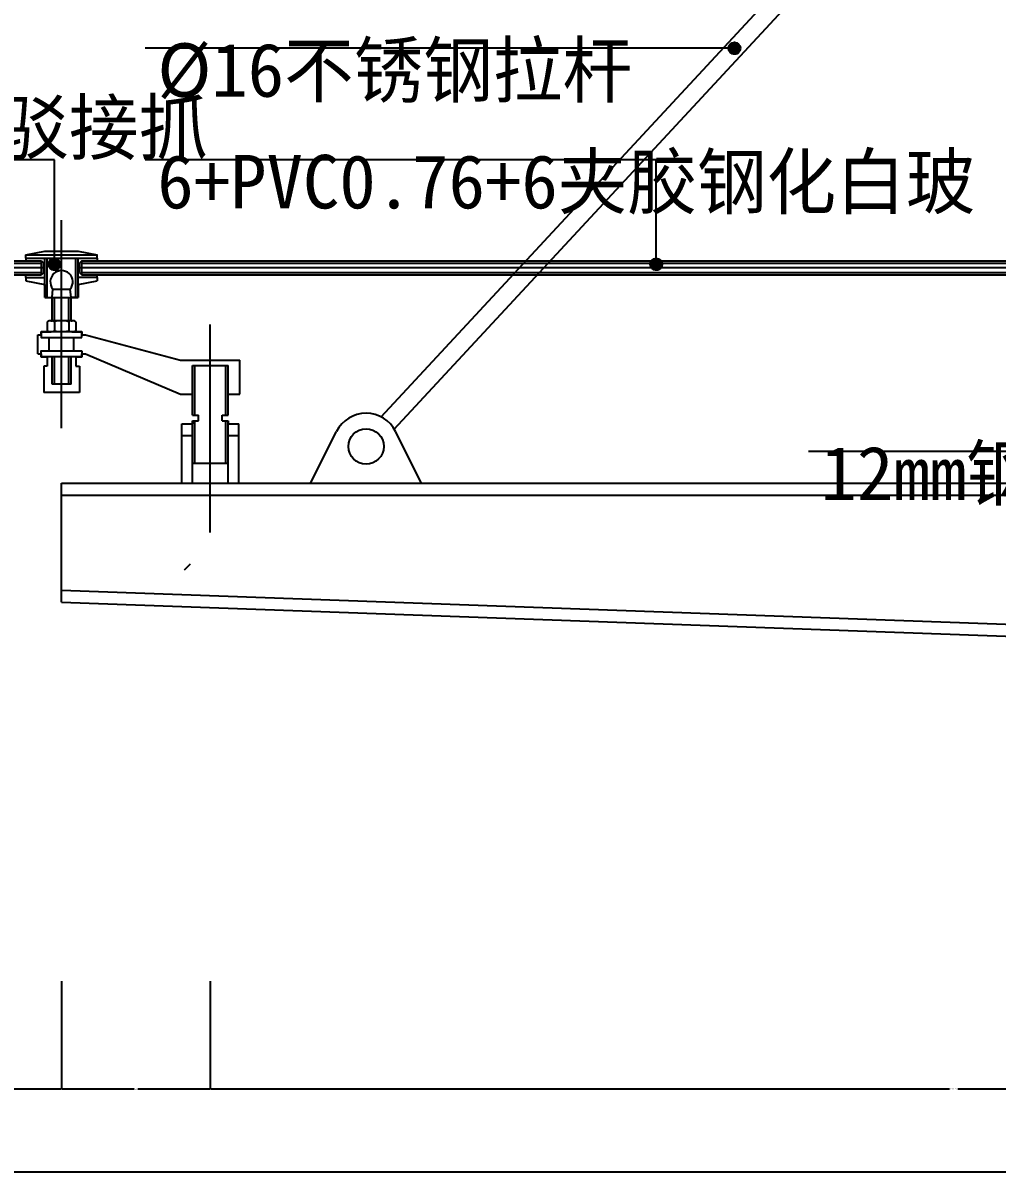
# Model space of a CAD drawing. Header units: metres. Extents: x 4231 to 8749, y -8456 to -5486.
# Drawn here: x 4644 to 5463, y -7042 to -6076 of the extents above; entities that cross this region are included whole.
import ezdxf

# ---------------------------------------------------------------- set-up
doc = ezdxf.new("R2010")
doc.units = ezdxf.units.M
for name, color, linetype in [('ASHADE', 1, 'Continuous'), ('图层1', 8, 'Continuous'), ('外形', 3, 'Continuous'), ('文字标注1', 4, 'Continuous'), ('轴线', 6, 'Continuous')]:
    doc.layers.add(name, color=color, linetype=linetype)
doc.dimstyles.get("Standard").update_dxf_attribs({"dimtxt": 2.5, "dimasz": 2.5, "dimexe": 1.25, "dimexo": 0.625, "dimtad": 1, "dimcen": 2.5, "dimazin": 3, "dimtfac": 1, "dimtmove": 0, "dimatfit": 3})

# ---------------------------------------------------------------- blocks, each defined once
blk = doc.blocks.new('_CLOSEDFILLED')
at = {"color": 0, "linetype": 'BYBLOCK'}
blk.add_solid([(-1, 0.2), (0, 0), (-1, -0.2)], dxfattribs=at)
blk = doc.blocks.new('*D1')
for p, q in [((4556.28, -6881.11), (4556.28, -7041.63)), ((7752.28, -6881.11), (7752.28, -7041.63)), ((6152.28, -7041.63), (4556.03, -7041.63)), ((7752.53, -7041.63), (6156.28, -7041.63))]:
    blk.add_line(p, q)
at = {"layer": 'Defpoints'}
for p in [(4556.28, -6881.11), (7752.28, -6881.11), (7752.28, -7041.63)]:
    blk.add_point(p, dxfattribs=at)
at = {"xscale": 0.25, "yscale": 0.25}
blk.add_blockref('_CLOSEDFILLED', (4556.28, -7041.63), dxfattribs=at)
at = {"xscale": 0.25, "yscale": 0.25, "rotation": 180}
blk.add_blockref('_CLOSEDFILLED', (7752.28, -7041.63), dxfattribs=at)
at = {"insert": (6154.28, -7041.63), "char_height": 1, "attachment_point": 5}
blk.add_mtext('3196', dxfattribs=at)
blk = doc.blocks.new('*D5')
for p, q in [((4801.26, -6881.11), (4801.26, -6971.63)), ((6051.28, -6881.11), (6051.28, -6971.63)), ((4801.51, -6971.63), (5422.77, -6971.63)), ((5429.77, -6971.63), (6051.03, -6971.63))]:
    blk.add_line(p, q)
at = {"layer": 'Defpoints'}
for p in [(4801.26, -6881.11), (6051.28, -6881.11), (4801.26, -6971.63)]:
    blk.add_point(p, dxfattribs=at)
at = {"xscale": 0.25, "yscale": 0.25, "rotation": 180}
blk.add_blockref('_CLOSEDFILLED', (4801.26, -6971.63), dxfattribs=at)
at = {"xscale": 0.25, "yscale": 0.25}
blk.add_blockref('_CLOSEDFILLED', (6051.28, -6971.63), dxfattribs=at)
at = {"insert": (5426.27, -6971.63), "char_height": 1, "attachment_point": 5}
blk.add_mtext('1250,02', dxfattribs=at)
blk = doc.blocks.new('*D6')
for p, q in [((4676.26, -6881.11), (4676.26, -6971.63)), ((4801.26, -6881.11), (4801.26, -6971.63)), ((4676.51, -6971.63), (4737.26, -6971.63)), ((4740.26, -6971.63), (4801.01, -6971.63))]:
    blk.add_line(p, q)
at = {"layer": 'Defpoints'}
for p in [(4676.26, -6881.11), (4801.26, -6881.11), (4676.26, -6971.63)]:
    blk.add_point(p, dxfattribs=at)
at = {"xscale": 0.25, "yscale": 0.25, "rotation": 180}
blk.add_blockref('_CLOSEDFILLED', (4676.26, -6971.63), dxfattribs=at)
at = {"xscale": 0.25, "yscale": 0.25}
blk.add_blockref('_CLOSEDFILLED', (4801.26, -6971.63), dxfattribs=at)
at = {"insert": (4738.76, -6971.63), "char_height": 1, "attachment_point": 5}
blk.add_mtext('125', dxfattribs=at)
blk = doc.blocks.new('*D7')
for p, q in [((4556.28, -6881.11), (4556.28, -6971.63)), ((4676.26, -6881.11), (4676.26, -6971.63)), ((4556.53, -6971.63), (4613.27, -6971.63)), ((4619.27, -6971.63), (4676.01, -6971.63))]:
    blk.add_line(p, q)
at = {"layer": 'Defpoints'}
for p in [(4556.28, -6881.11), (4676.26, -6881.11), (4556.28, -6971.63)]:
    blk.add_point(p, dxfattribs=at)
at = {"xscale": 0.25, "yscale": 0.25, "rotation": 180}
blk.add_blockref('_CLOSEDFILLED', (4556.28, -6971.63), dxfattribs=at)
at = {"xscale": 0.25, "yscale": 0.25}
blk.add_blockref('_CLOSEDFILLED', (4676.26, -6971.63), dxfattribs=at)
at = {"insert": (4616.27, -6971.63), "char_height": 1, "attachment_point": 5}
blk.add_mtext('119,98', dxfattribs=at)

msp = doc.modelspace()

# ---------------------------------------------------------------- hatches: boundary and pattern name
at = {"layer": 'ASHADE'}
h = msp.add_hatch(dxfattribs=at)
h.set_pattern_fill('SOLID')
h.paths.add_polyline_path([(5236.95, -6096.9, -1), (5246.95, -6096.9, -1)])
h = msp.add_hatch(dxfattribs=at)
h.set_pattern_fill('SOLID')
h.paths.add_polyline_path([(4665.24, -6278.48, -1), (4675.24, -6278.48, -1)])
h = msp.add_hatch(dxfattribs=at)
h.set_pattern_fill('SOLID')
h.paths.add_polyline_path([(5171.24, -6278.48, -1), (5181.24, -6278.48, -1)])
at = {"layer": '图层1'}
h = msp.add_hatch(dxfattribs=at)
h.set_pattern_fill('ANSI31', scale=10)
h.paths.add_polyline_path([(4662.26, -6273.49), (4646.26, -6273.49), (4646.26, -6275.49), (4659.3, -6275.49), (4661.3, -6277.49), (4661.3, -6285.49), (4659.3, -6287.49), (4646.3, -6287.49), (4646.3, -6289.49), (4662.26, -6289.49)])
h.paths.add_polyline_path([(4706.19, -6273.49), (4690.26, -6273.49), (4690.26, -6289.49), (4706.23, -6289.49), (4706.23, -6287.49), (4693.23, -6287.49), (4691.23, -6285.49), (4691.23, -6277.49), (4693.23, -6275.49), (4706.19, -6275.49)])
h = msp.add_hatch(dxfattribs=at)
h.set_pattern_fill('ANSI31', scale=20)
h.paths.add_polyline_path([(4801.26, -6472.47), (4779.76, -6472.47), (4779.76, -6542.02, -0.65), (4788.13, -6545.72, -0.65), (4779.76, -6549.42), (4779.76, -6552.47), (4822.76, -6552.47), (4822.76, -6549.99, 0.39), (4819.16, -6546.01), (4791.96, -6543.29, -0.39), (4784.76, -6535.33), (4784.76, -6489.61, -0.39), (4791.96, -6481.65), (4801.26, -6480.72)])
h.paths.add_polyline_path([(4822.76, -6474.95), (4822.76, -6472.47), (4801.26, -6472.47), (4801.26, -6480.72), (4819.16, -6478.93, 0.39)])

# ---------------------------------------------------------------- linework, layer by layer
for p, q in [((4945.01, -6406.85), (5348.13, -5972.21)), ((4956, -6417.05), (5359.12, -5982.41)), ((4646.23, -6270.49), (4706.23, -6270.49)), ((4558.28, -6277.49), (4659.3, -6277.49)), ((4659.3, -6287.49), (4659.3, -6275.49)), ((4662.26, -6306.49), (4662.26, -6273.49)), ((4664.26, -6306.49), (4664.26, -6273.49)), ((4688.26, -6306.49), (4688.26, -6273.49)), ((4690.26, -6306.49), (4690.26, -6273.49)), ((4693.23, -6287.49), (4693.23, -6275.49)), ((4693.23, -6277.49), (5909.31, -6277.49)), ((4558.28, -6285.49), (4659.3, -6285.49)), ((4693.23, -6285.49), (5909.31, -6285.49)), ((4668.26, -6306.49), (4668.95, -6299.28)), ((4668.95, -6299.28), (4683.57, -6299.28)), ((4684.26, -6306.49), (4683.57, -6299.28)), ((4662.26, -6306.49), (4690.26, -6306.49)), ((4670.26, -6325.91), (4670.26, -6306.49)), ((4682.26, -6325.91), (4682.26, -6306.49)), ((4685.25, -6325.91), (4667.27, -6325.91)), ((4670.27, -6326.77), (4670.27, -6334.31)), ((4682.26, -6326.77), (4682.26, -6334.31)), ((4665.97, -6351.17), (4665.97, -6340.17)), ((4686.55, -6351.17), (4686.55, -6340.17)), ((4668.26, -6379.17), (4668.26, -6356.17)), ((4670.26, -6379.17), (4670.26, -6356.17)), ((4682.26, -6379.17), (4682.26, -6356.17)), ((4684.26, -6379.17), (4684.26, -6356.17)), ((4786.26, -6387.67), (4786.26, -6363.67)), ((4786.26, -6363.67), (4816.26, -6363.67)), ((4788.26, -6405.18), (4788.26, -6363.67)), ((4814.26, -6405.18), (4814.26, -6363.67)), ((4816.26, -6387.67), (4816.26, -6363.67)), ((4684.26, -6379.17), (4668.26, -6379.17)), ((4786.26, -6462.47), (4786.26, -6410.18)), ((4788.26, -6445.76), (4788.26, -6410.18)), ((4814.26, -6445.76), (4814.26, -6410.18)), ((4816.26, -6462.47), (4816.26, -6410.18)), ((4777.26, -6422.47), (4786.26, -6422.47)), ((4816.26, -6422.47), (4825.26, -6422.47)), ((4824.72, -6422.47), (4825.26, -6423)), ((4885.56, -6462.47), (4907.44, -6419.07)), ((4979.01, -6462.47), (4957.13, -6419.07)), ((4786.26, -6445.76), (4816.26, -6445.76)), ((4676.26, -6472.47), (7742.28, -6472.47)), ((4676.26, -6552.46), (7456.46, -6652.47))]:
    msp.add_line(p, q)
for points in [[(4693.26, -6340.17), (4693.26, -6335.17), (4659.26, -6335.17), (4659.26, -6340.17)], [(4693.26, -6351.17), (4693.26, -6356.17), (4659.26, -6356.17), (4659.26, -6351.17)]]:
    msp.add_lwpolyline(points, close=True)
msp.add_circle((4932.28, -6431.59), 14.9)
for centre, radius, start, end in [((4676.26, -6293.26), 9.46, 320.55, 219.45), ((4667.27, -6331.54), 5.63, 57.86, 90), ((4676.26, -6347.15), 21.24, 73.61, 106.39), ((4670.27, -6326.77), 0, 205.73, 270), ((4685.25, -6331.54), 5.63, 90, 122.14), ((4667.27, -6329.53), 5.63, 270, 302.14), ((4676.26, -6313.93), 21.24, 253.61, 286.39), ((4670.27, -6334.31), 0, 90, 154.27), ((4685.25, -6329.53), 5.63, 237.86, 270), ((4932.28, -6431.59), 27.82, 26.76, 153.24)]:
    msp.add_arc(centre, radius, start, end)
at = {"layer": 'ASHADE'}
for p, q in [((5241.95, -6096.9), (4746.48, -6096.9)), ((4670.24, -6190.73), (4412.1, -6190.73)), ((4670.24, -6278.48), (4670.24, -6190.73)), ((5176.24, -6190.73), (4746.48, -6190.73)), ((5176.24, -6278.48), (5176.24, -6190.73)), ((4646.26, -6273.49), (4646.26, -6275.49)), ((4706.19, -6273.49), (4706.19, -6275.49)), ((4646.3, -6289.49), (4646.3, -6287.49)), ((4706.23, -6289.49), (4706.23, -6287.49)), ((5733.88, -6435.73), (5304.13, -6435.73))]:
    msp.add_line(p, q, dxfattribs=at)
for centre in [(5241.95, -6096.9), (4670.24, -6278.48), (5176.24, -6278.48)]:
    msp.add_circle(centre, 5, dxfattribs=at)
at = {"layer": '图层1'}
for p, q in [((4661.3, -6281.49), (4556.28, -6281.49)), ((5911.31, -6281.49), (4691.23, -6281.49))]:
    msp.add_line(p, q, dxfattribs=at)
at = {"layer": '外形'}
for p, q in [((4558.28, -6275.49), (4659.3, -6275.49)), ((4659.3, -6275.49), (4661.3, -6277.49)), ((4661.3, -6285.49), (4661.3, -6277.49)), ((4693.23, -6275.49), (4691.23, -6277.49)), ((4691.23, -6285.49), (4691.23, -6277.49)), ((4693.23, -6275.49), (5909.31, -6275.49)), ((4558.28, -6287.49), (4659.3, -6287.49)), ((4661.3, -6285.49), (4659.3, -6287.49)), ((4691.23, -6285.49), (4693.23, -6287.49)), ((4693.23, -6287.49), (5909.31, -6287.49)), ((4676.26, -6462.47), (7742.28, -6462.47)), ((4676.26, -6562.47), (4676.26, -6462.47)), ((4676.26, -6562.47), (7456.28, -6662.47))]:
    msp.add_line(p, q, dxfattribs=at)
at = {"layer": '文字标注1'}
for p, q in [((4646.23, -6270.49), (4662.23, -6267.49)), ((4646.23, -6273.49), (4646.23, -6270.49)), ((4662.23, -6267.49), (4690.23, -6267.49)), ((4690.23, -6267.49), (4706.23, -6270.49)), ((4706.23, -6273.49), (4706.23, -6270.49)), ((4646.23, -6273.49), (4706.23, -6273.49)), ((4646.26, -6289.49), (4662.26, -6289.49)), ((4646.26, -6289.49), (4646.26, -6292.49)), ((4646.26, -6292.49), (4662.26, -6295.49)), ((4706.26, -6289.49), (4690.26, -6289.49)), ((4690.26, -6295.49), (4706.26, -6292.49)), ((4706.26, -6289.49), (4706.26, -6292.49)), ((4662.26, -6295.49), (4662.26, -6306.49)), ((4690.26, -6295.49), (4690.26, -6306.49)), ((4662.26, -6306.49), (4668.26, -6306.49)), ((4668.26, -6325.91), (4668.26, -6306.49)), ((4690.26, -6306.49), (4684.26, -6306.49)), ((4684.26, -6325.91), (4684.26, -6306.49)), ((4664.27, -6326.77), (4664.27, -6334.31)), ((4667.27, -6325.91), (4668.26, -6325.91)), ((4684.26, -6325.91), (4685.25, -6325.91)), ((4688.25, -6326.77), (4688.25, -6334.31)), ((4656.26, -6353.67), (4656.26, -6337.67)), ((4656.26, -6337.67), (4659.26, -6337.67)), ((4659.26, -6335.17), (4667.27, -6335.17)), ((4659.26, -6337.67), (4659.26, -6335.17)), ((4685.25, -6335.17), (4693.26, -6335.17)), ((4693.26, -6335.17), (4693.26, -6337.67)), ((4693.26, -6337.67), (4696.26, -6337.67)), ((4696.26, -6337.67), (4776.26, -6359.17)), ((4656.26, -6353.67), (4659.26, -6353.67)), ((4659.26, -6353.67), (4659.26, -6356.17)), ((4659.26, -6356.17), (4664.26, -6356.17)), ((4664.26, -6356.17), (4664.26, -6364.17)), ((4688.26, -6356.17), (4693.26, -6356.17)), ((4688.26, -6356.17), (4688.26, -6364.17)), ((4693.26, -6356.17), (4693.26, -6353.67)), ((4693.26, -6353.67), (4696.26, -6353.67)), ((4696.26, -6353.67), (4776.26, -6387.67)), ((4776.26, -6359.17), (4826.26, -6359.17)), ((4826.26, -6387.67), (4826.26, -6359.17)), ((4664.26, -6364.17), (4661.26, -6364.17)), ((4661.26, -6364.17), (4661.26, -6386.17)), ((4688.26, -6364.17), (4691.26, -6364.17)), ((4691.26, -6364.17), (4691.26, -6386.17)), ((4691.26, -6386.17), (4661.26, -6386.17)), ((4776.26, -6387.67), (4786.26, -6387.67)), ((4786.26, -6405.18), (4786.26, -6387.67)), ((4816.26, -6387.67), (4826.26, -6387.67)), ((4816.26, -6405.18), (4816.26, -6387.67)), ((4786.26, -6405.18), (4791.26, -6405.18)), ((4791.26, -6410.18), (4791.26, -6405.18)), ((4811.26, -6410.18), (4811.26, -6405.18)), ((4811.26, -6405.18), (4816.26, -6405.18)), ((4777.26, -6462.47), (4777.26, -6412.47)), ((4777.26, -6412.47), (4786.26, -6412.47)), ((4786.26, -6410.18), (4786.26, -6412.47)), ((4786.26, -6410.18), (4791.26, -6410.18)), ((4811.26, -6410.18), (4816.26, -6410.18)), ((4816.26, -6410.18), (4816.26, -6412.47)), ((4816.26, -6412.47), (4825.26, -6412.47)), ((4825.26, -6462.47), (4825.26, -6412.47))]:
    msp.add_line(p, q, dxfattribs=at)
for centre, start, end in [((4667.27, -6331.54), 90, 122.14), ((4685.25, -6331.54), 57.86, 90), ((4667.27, -6329.53), 237.86, 270), ((4685.25, -6329.53), 270, 302.14)]:
    msp.add_arc(centre, 5.63, start, end, dxfattribs=at)
at = {"layer": '轴线'}
for p, q in [((4676.26, -6416.31), (4676.26, -6241.48)), ((4801.26, -6503.99), (4801.26, -6329.16))]:
    msp.add_line(p, q, dxfattribs=at)

# ---------------------------------------------------------------- texts
at = {"layer": 'ASHADE', "char_height": 45, "attachment_point": 1}
for s, insert in [('%%c16不锈钢拉杆', (4756.74, -6092.71)), ('240系列驳接抓', (4415.15, -6140.9)), ('6+PVC0.76+6夹胶钢化白玻', (4756.74, -6186.54)), ('12mm钢板焊接工字钢', (5314.39, -6431.54))]:
    msp.add_mtext(s, dxfattribs=dict(at, insert=insert))

# ---------------------------------------------------------------- dimensions: what is measured, and where the dimension line sits
for base, p1, p2, picture, middle in [((7752.28, -7041.63), (7752.28, -6881.11), (4556.28, -6881.11), '*D1', (6154.28, -7041.63)), ((4556.28, -6971.63), (4556.28, -6881.11), (4676.26, -6881.11), '*D7', (4616.27, -6971.63)), ((4676.26, -6971.63), (4676.26, -6881.11), (4801.26, -6881.11), '*D6', (4738.76, -6971.63)), ((4801.26, -6971.63), (4801.26, -6881.11), (6051.28, -6881.11), '*D5', (5426.27, -6971.63))]:
    dim = msp.add_linear_dim(base=base, p1=p1, p2=p2, dimstyle='Standard')
    dim.commit()
    dim.dimension.update_dxf_attribs({"geometry": picture, "text_midpoint": middle})

doc.saveas('drawing.dxf')
